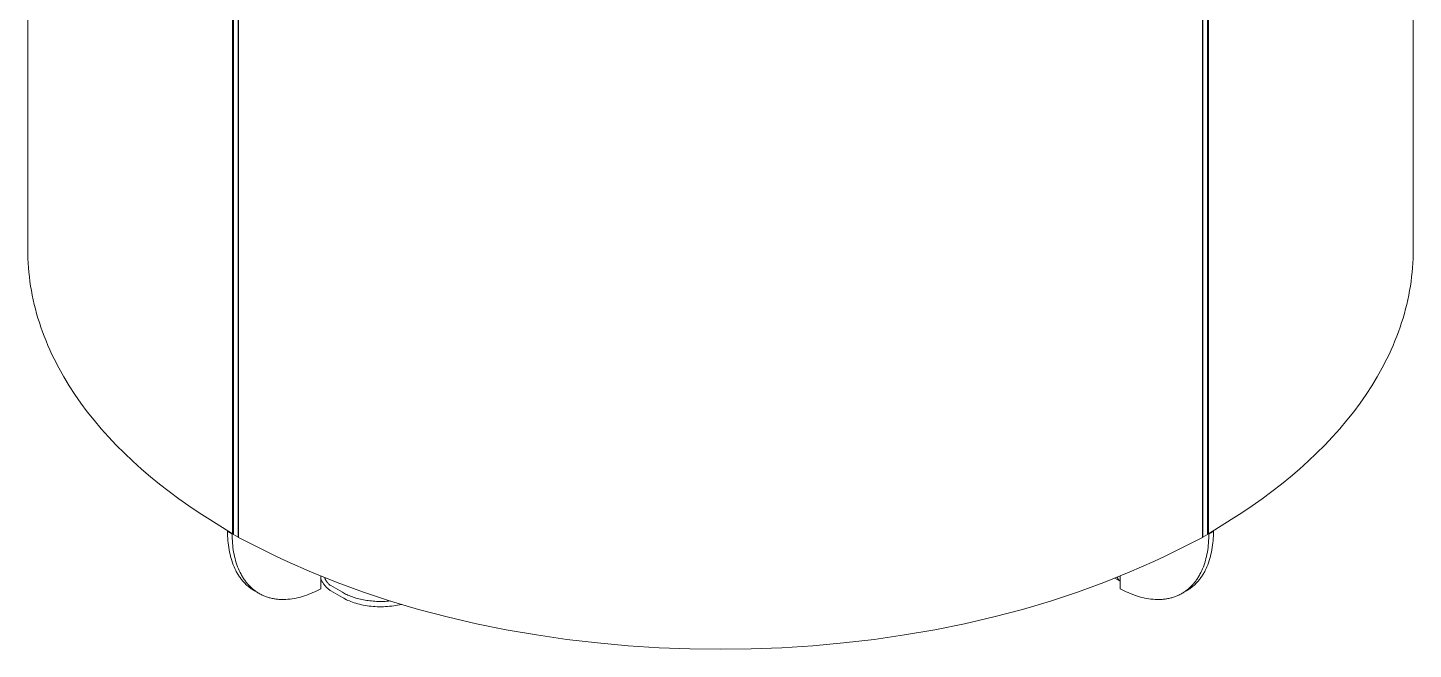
# Model space of a CAD drawing. Header units: millimetres. Extents: x 375 to 2759, y 807 to 2485.
# Drawn here: x 2067 to 2707, y 1131 to 1418 of the extents above; entities that cross this region are included whole.
import ezdxf

# ---------------------------------------------------------------- set-up
doc = ezdxf.new("R2010")
doc.units = ezdxf.units.MM
doc.layers.add('ZANO_R', color=7, linetype='Continuous', lineweight=0)

msp = doc.modelspace()

# ---------------------------------------------------------------- linework, layer by layer
at = {"layer": 'ZANO_R'}
for p, q in [((2067.02, 1315.59), (2067.02, 1609.53)), ((2707.02, 1315.59), (2707.02, 1609.53)), ((2161.56, 1184.18), (2161.56, 1478.11)), ((2162.11, 1183.89), (2162.11, 1477.83)), ((2164.23, 1476.6), (2164.23, 1182.66)), ((2164.38, 1476.53), (2164.38, 1182.59)), ((2609.66, 1182.59), (2609.66, 1476.53)), ((2609.8, 1182.67), (2609.8, 1476.61)), ((2611.92, 1477.83), (2611.92, 1183.89)), ((2612.48, 1478.11), (2612.48, 1184.18)), ((2067.04, 1313.5), (2067.02, 1315.59)), ((2067.1, 1311.4), (2067.04, 1313.5)), ((2706.94, 1311.4), (2707, 1313.5)), ((2707, 1313.5), (2707.02, 1315.59)), ((2067.21, 1309.29), (2067.1, 1311.4)), ((2067.35, 1307.19), (2067.21, 1309.29)), ((2067.54, 1305.08), (2067.35, 1307.19)), ((2706.5, 1305.08), (2706.69, 1307.19)), ((2706.69, 1307.19), (2706.83, 1309.29)), ((2706.83, 1309.29), (2706.94, 1311.4)), ((2067.77, 1302.97), (2067.54, 1305.08)), ((2068.04, 1300.86), (2067.77, 1302.97)), ((2068.35, 1298.74), (2068.04, 1300.86)), ((2705.69, 1298.74), (2706, 1300.86)), ((2706, 1300.86), (2706.27, 1302.97)), ((2706.27, 1302.97), (2706.5, 1305.08)), ((2068.71, 1296.63), (2068.35, 1298.74)), ((2069.11, 1294.51), (2068.71, 1296.63)), ((2069.55, 1292.39), (2069.11, 1294.51)), ((2704.49, 1292.39), (2704.93, 1294.51)), ((2704.93, 1294.51), (2705.33, 1296.63)), ((2705.33, 1296.63), (2705.69, 1298.74)), ((2070.04, 1290.28), (2069.55, 1292.39)), ((2070.57, 1288.16), (2070.04, 1290.28)), ((2071.14, 1286.04), (2070.57, 1288.16)), ((2702.9, 1286.04), (2703.47, 1288.16)), ((2703.47, 1288.16), (2704, 1290.28)), ((2704, 1290.28), (2704.49, 1292.39)), ((2071.75, 1283.93), (2071.14, 1286.04)), ((2072.41, 1281.82), (2071.75, 1283.93)), ((2073.11, 1279.71), (2072.41, 1281.82)), ((2700.93, 1279.71), (2701.63, 1281.82)), ((2701.63, 1281.82), (2702.29, 1283.93)), ((2702.29, 1283.93), (2702.9, 1286.04)), ((2073.86, 1277.6), (2073.11, 1279.71)), ((2074.65, 1275.5), (2073.86, 1277.6)), ((2075.48, 1273.4), (2074.65, 1275.5)), ((2698.56, 1273.4), (2699.39, 1275.5)), ((2699.39, 1275.5), (2700.18, 1277.6)), ((2700.18, 1277.6), (2700.93, 1279.71)), ((2076.35, 1271.3), (2075.48, 1273.4)), ((2077.27, 1269.21), (2076.35, 1271.3)), ((2078.23, 1267.12), (2077.27, 1269.21)), ((2695.81, 1267.12), (2696.77, 1269.21)), ((2696.77, 1269.21), (2697.69, 1271.3)), ((2697.69, 1271.3), (2698.56, 1273.4)), ((2079.23, 1265.04), (2078.23, 1267.12)), ((2081.37, 1260.89), (2079.23, 1265.04)), ((2083.67, 1256.77), (2081.37, 1260.89)), ((2690.37, 1256.77), (2692.67, 1260.89)), ((2692.67, 1260.89), (2694.81, 1265.04)), ((2694.81, 1265.04), (2695.81, 1267.12)), ((2086.14, 1252.68), (2083.67, 1256.77)), ((2687.9, 1252.68), (2690.37, 1256.77)), ((2088.78, 1248.63), (2086.14, 1252.68)), ((2091.58, 1244.61), (2088.78, 1248.63)), ((2682.46, 1244.61), (2685.26, 1248.63)), ((2685.26, 1248.63), (2687.9, 1252.68)), ((2094.54, 1240.63), (2091.58, 1244.61)), ((2679.5, 1240.63), (2682.46, 1244.61)), ((2097.66, 1236.7), (2094.54, 1240.63)), ((2100.94, 1232.81), (2097.66, 1236.7)), ((2673.1, 1232.81), (2676.38, 1236.7)), ((2676.38, 1236.7), (2679.5, 1240.63)), ((2104.37, 1228.97), (2100.94, 1232.81)), ((2107.95, 1225.18), (2104.37, 1228.97)), ((2666.09, 1225.18), (2669.67, 1228.97)), ((2669.67, 1228.97), (2673.1, 1232.81)), ((2111.68, 1221.45), (2107.95, 1225.18)), ((2662.36, 1221.45), (2666.09, 1225.18)), ((2115.55, 1217.78), (2111.68, 1221.45)), ((2119.55, 1214.16), (2115.55, 1217.78)), ((2654.49, 1214.16), (2658.49, 1217.78)), ((2658.49, 1217.78), (2662.36, 1221.45)), ((2123.69, 1210.62), (2119.55, 1214.16)), ((2127.96, 1207.13), (2123.69, 1210.62)), ((2646.08, 1207.13), (2650.35, 1210.62)), ((2650.35, 1210.62), (2654.49, 1214.16)), ((2132.36, 1203.72), (2127.96, 1207.13)), ((2136.87, 1200.37), (2132.36, 1203.72)), ((2637.17, 1200.37), (2641.68, 1203.72)), ((2641.68, 1203.72), (2646.08, 1207.13)), ((2141.5, 1197.1), (2136.87, 1200.37)), ((2146.24, 1193.9), (2141.5, 1197.1)), ((2627.79, 1193.9), (2632.54, 1197.1)), ((2632.54, 1197.1), (2637.17, 1200.37)), ((2151.09, 1190.77), (2146.24, 1193.9)), ((2161.56, 1184.18), (2151.09, 1190.77)), ((2612.48, 1184.18), (2622.95, 1190.77)), ((2622.95, 1190.77), (2627.79, 1193.9)), ((2159.33, 1185.36), (2159.52, 1185.47)), ((2161.45, 1184.13), (2159.33, 1185.36)), ((2159.34, 1184.27), (2159.33, 1185.36)), ((2159.37, 1183.19), (2159.34, 1184.27)), ((2161.45, 1184.13), (2161.54, 1184.19)), ((2161.46, 1183.07), (2161.45, 1184.13)), ((2162.11, 1184.46), (2161.56, 1184.18)), ((2612.48, 1184.18), (2611.92, 1184.47)), ((2612.59, 1184.13), (2612.49, 1184.19)), ((2612.58, 1183.07), (2612.59, 1184.13)), ((2614.71, 1185.36), (2612.59, 1184.13)), ((2614.71, 1185.36), (2614.52, 1185.47)), ((2614.67, 1183.19), (2614.7, 1184.27)), ((2614.7, 1184.27), (2614.71, 1185.36)), ((2159.43, 1182.12), (2159.37, 1183.19)), ((2159.5, 1181.04), (2159.43, 1182.12)), ((2159.6, 1179.98), (2159.5, 1181.04)), ((2159.73, 1178.92), (2159.6, 1179.98)), ((2159.87, 1177.87), (2159.73, 1178.92)), ((2160.04, 1176.83), (2159.87, 1177.87)), ((2161.49, 1182.01), (2161.46, 1183.07)), ((2161.54, 1180.96), (2161.49, 1182.01)), ((2161.62, 1179.91), (2161.54, 1180.96)), ((2161.71, 1178.86), (2161.62, 1179.91)), ((2161.83, 1177.82), (2161.71, 1178.86)), ((2161.97, 1176.79), (2161.83, 1177.82)), ((2164.23, 1182.66), (2162.11, 1183.89)), ((2164.38, 1182.92), (2164.23, 1182.66)), ((2164.38, 1182.59), (2176.03, 1176.69)), ((2609.66, 1182.59), (2598.01, 1176.69)), ((2609.66, 1182.91), (2609.8, 1182.67)), ((2611.92, 1183.89), (2609.8, 1182.67)), ((2612.07, 1176.79), (2612.21, 1177.82)), ((2612.21, 1177.82), (2612.33, 1178.86)), ((2612.33, 1178.86), (2612.42, 1179.91)), ((2612.42, 1179.91), (2612.49, 1180.96)), ((2612.49, 1180.96), (2612.55, 1182.01)), ((2612.55, 1182.01), (2612.58, 1183.07)), ((2614, 1176.83), (2614.17, 1177.87)), ((2614.17, 1177.87), (2614.31, 1178.92)), ((2614.31, 1178.92), (2614.44, 1179.98)), ((2614.44, 1179.98), (2614.54, 1181.04)), ((2614.54, 1181.04), (2614.61, 1182.12)), ((2614.61, 1182.12), (2614.67, 1183.19)), ((2160.24, 1175.8), (2160.04, 1176.83)), ((2160.46, 1174.79), (2160.24, 1175.8)), ((2160.7, 1173.79), (2160.46, 1174.79)), ((2160.98, 1172.8), (2160.7, 1173.79)), ((2161.27, 1171.83), (2160.98, 1172.8)), ((2161.6, 1170.87), (2161.27, 1171.83)), ((2162.14, 1175.77), (2161.97, 1176.79)), ((2162.32, 1174.77), (2162.14, 1175.77)), ((2162.53, 1173.77), (2162.32, 1174.77)), ((2162.77, 1172.78), (2162.53, 1173.77)), ((2163.03, 1171.81), (2162.77, 1172.78)), ((2163.31, 1170.86), (2163.03, 1171.81)), ((2176.03, 1176.69), (2181.39, 1174.03)), ((2181.39, 1174.03), (2186.87, 1171.44)), ((2186.87, 1171.44), (2198.17, 1166.44)), ((2587.17, 1171.44), (2575.86, 1166.44)), ((2592.65, 1174.03), (2587.17, 1171.44)), ((2598.01, 1176.69), (2592.65, 1174.03)), ((2610.72, 1170.86), (2611.01, 1171.81)), ((2611.01, 1171.81), (2611.27, 1172.78)), ((2611.27, 1172.78), (2611.51, 1173.77)), ((2611.51, 1173.77), (2611.72, 1174.77)), ((2611.72, 1174.77), (2611.9, 1175.77)), ((2611.9, 1175.77), (2612.07, 1176.79)), ((2612.44, 1170.87), (2612.77, 1171.83)), ((2612.77, 1171.83), (2613.06, 1172.8)), ((2613.06, 1172.8), (2613.33, 1173.79)), ((2613.33, 1173.79), (2613.58, 1174.79)), ((2613.58, 1174.79), (2613.8, 1175.8)), ((2613.8, 1175.8), (2614, 1176.83)), ((2161.95, 1169.94), (2161.6, 1170.87)), ((2162.32, 1169.02), (2161.95, 1169.94)), ((2162.72, 1168.13), (2162.32, 1169.02)), ((2163.15, 1167.25), (2162.72, 1168.13)), ((2163.37, 1166.82), (2163.15, 1167.25)), ((2163.62, 1169.92), (2163.31, 1170.86)), ((2163.6, 1166.4), (2163.37, 1166.82)), ((2163.84, 1165.98), (2163.6, 1166.4)), ((2163.96, 1168.99), (2163.62, 1169.92)), ((2164.08, 1165.57), (2163.84, 1165.98)), ((2164.32, 1168.09), (2163.96, 1168.99)), ((2164.33, 1165.17), (2164.08, 1165.57)), ((2164.7, 1167.21), (2164.32, 1168.09)), ((2164.59, 1164.77), (2164.33, 1165.17)), ((2165.11, 1166.34), (2164.7, 1167.21)), ((2165.55, 1165.5), (2165.11, 1166.34)), ((2165.77, 1165.09), (2165.55, 1165.5)), ((2166.01, 1164.68), (2165.77, 1165.09)), ((2198.17, 1166.44), (2209.93, 1161.71)), ((2575.86, 1166.44), (2564.11, 1161.71)), ((2608.03, 1164.68), (2608.26, 1165.09)), ((2608.26, 1165.09), (2608.49, 1165.5)), ((2608.49, 1165.5), (2608.93, 1166.34)), ((2608.93, 1166.34), (2609.34, 1167.21)), ((2609.34, 1167.21), (2609.72, 1168.09)), ((2609.45, 1164.77), (2609.71, 1165.17)), ((2609.71, 1165.17), (2609.96, 1165.57)), ((2609.72, 1168.09), (2610.08, 1168.99)), ((2609.96, 1165.57), (2610.2, 1165.98)), ((2610.08, 1168.99), (2610.42, 1169.92)), ((2610.2, 1165.98), (2610.44, 1166.4)), ((2610.42, 1169.92), (2610.72, 1170.86)), ((2610.44, 1166.4), (2610.67, 1166.82)), ((2610.67, 1166.82), (2610.89, 1167.25)), ((2610.89, 1167.25), (2611.32, 1168.13)), ((2611.32, 1168.13), (2611.72, 1169.02)), ((2611.72, 1169.02), (2612.09, 1169.94)), ((2612.09, 1169.94), (2612.44, 1170.87)), ((2164.85, 1164.38), (2164.59, 1164.77)), ((2165.12, 1164), (2164.85, 1164.38)), ((2165.4, 1163.62), (2165.12, 1164)), ((2165.68, 1163.25), (2165.4, 1163.62)), ((2165.97, 1162.89), (2165.68, 1163.25)), ((2166.26, 1162.53), (2165.97, 1162.89)), ((2166.25, 1164.28), (2166.01, 1164.68)), ((2166.49, 1163.88), (2166.25, 1164.28)), ((2166.56, 1162.18), (2166.26, 1162.53)), ((2166.74, 1163.5), (2166.49, 1163.88)), ((2166.87, 1161.84), (2166.56, 1162.18)), ((2167, 1163.11), (2166.74, 1163.5)), ((2167.18, 1161.51), (2166.87, 1161.84)), ((2167.27, 1162.74), (2167, 1163.11)), ((2167.5, 1161.18), (2167.18, 1161.51)), ((2167.54, 1162.37), (2167.27, 1162.74)), ((2167.82, 1160.86), (2167.5, 1161.18)), ((2167.81, 1162.01), (2167.54, 1162.37)), ((2168.1, 1161.65), (2167.81, 1162.01)), ((2168.15, 1160.55), (2167.82, 1160.86)), ((2168.38, 1161.3), (2168.1, 1161.65)), ((2168.49, 1160.25), (2168.15, 1160.55)), ((2168.68, 1160.96), (2168.38, 1161.3)), ((2168.83, 1159.95), (2168.49, 1160.25)), ((2168.98, 1160.62), (2168.68, 1160.96)), ((2169.18, 1159.67), (2168.83, 1159.95)), ((2169.28, 1160.3), (2168.98, 1160.62)), ((2169.53, 1159.39), (2169.18, 1159.67)), ((2169.59, 1159.98), (2169.28, 1160.3)), ((2169.89, 1159.12), (2169.53, 1159.39)), ((2169.91, 1159.66), (2169.59, 1159.98)), ((2170.25, 1158.86), (2169.89, 1159.12)), ((2170.23, 1159.36), (2169.91, 1159.66)), ((2170.56, 1159.06), (2170.23, 1159.36)), ((2170.62, 1158.6), (2170.25, 1158.86)), ((2170.9, 1158.77), (2170.56, 1159.06)), ((2170.99, 1158.36), (2170.62, 1158.6)), ((2171.24, 1158.49), (2170.9, 1158.77)), ((2171.58, 1158.22), (2171.24, 1158.49)), ((2202.46, 1158.85), (2201.54, 1158.36)), ((2202.46, 1164.66), (2202.46, 1158.85)), ((2202.46, 1163.47), (2202.61, 1163.11)), ((2202.61, 1163.11), (2202.76, 1162.75)), ((2202.76, 1162.75), (2202.92, 1162.4)), ((2202.92, 1162.4), (2203.1, 1162.06)), ((2203.1, 1162.06), (2203.29, 1161.72)), ((2203.29, 1161.72), (2203.49, 1161.39)), ((2203.49, 1161.39), (2203.7, 1161.06)), ((2203.7, 1161.06), (2203.92, 1160.75)), ((2203.92, 1160.75), (2204.15, 1160.44)), ((2204.15, 1160.44), (2204.39, 1160.14)), ((2204.26, 1163.74), (2204.18, 1163.97)), ((2204.34, 1163.52), (2204.26, 1163.74)), ((2204.43, 1163.3), (2204.34, 1163.52)), ((2204.39, 1160.14), (2204.65, 1159.84)), ((2204.53, 1163.09), (2204.43, 1163.3)), ((2204.63, 1162.88), (2204.53, 1163.09)), ((2204.75, 1162.67), (2204.63, 1162.88)), ((2204.65, 1159.84), (2204.91, 1159.56)), ((2204.87, 1162.47), (2204.75, 1162.67)), ((2204.99, 1162.27), (2204.87, 1162.47)), ((2204.91, 1159.56), (2205.18, 1159.29)), ((2205.13, 1162.08), (2204.99, 1162.27)), ((2205.27, 1161.89), (2205.13, 1162.08)), ((2205.18, 1159.29), (2205.46, 1159.02)), ((2205.41, 1161.7), (2205.27, 1161.89)), ((2205.57, 1161.52), (2205.41, 1161.7)), ((2205.46, 1159.02), (2205.75, 1158.76)), ((2205.72, 1161.35), (2205.57, 1161.52)), ((2205.89, 1161.18), (2205.72, 1161.35)), ((2205.75, 1158.76), (2206.05, 1158.52)), ((2206.06, 1161.02), (2205.89, 1161.18)), ((2206.05, 1158.52), (2206.35, 1158.28)), ((2206.24, 1160.86), (2206.06, 1161.02)), ((2206.42, 1160.71), (2206.24, 1160.86)), ((2206.6, 1160.56), (2206.42, 1160.71)), ((2206.79, 1160.42), (2206.6, 1160.56)), ((2206.99, 1160.29), (2206.79, 1160.42)), ((2206.99, 1160.29), (2212.36, 1157.19)), ((2209.93, 1161.71), (2222.1, 1157.26)), ((2564.11, 1161.71), (2551.94, 1157.26)), ((2571.57, 1162.36), (2569.23, 1163.71)), ((2570.35, 1164.17), (2570.38, 1164.06)), ((2570.38, 1164.06), (2570.41, 1163.96)), ((2570.41, 1163.96), (2570.44, 1163.86)), ((2570.44, 1163.86), (2570.48, 1163.76)), ((2570.48, 1163.76), (2570.52, 1163.66)), ((2570.52, 1163.66), (2570.56, 1163.57)), ((2570.56, 1163.57), (2570.61, 1163.47)), ((2570.61, 1163.47), (2570.66, 1163.38)), ((2570.66, 1163.38), (2570.71, 1163.29)), ((2570.71, 1163.29), (2570.77, 1163.2)), ((2570.77, 1163.2), (2570.83, 1163.11)), ((2570.83, 1163.11), (2570.89, 1163.03)), ((2570.89, 1163.03), (2570.96, 1162.94)), ((2570.96, 1162.94), (2571.03, 1162.86)), ((2571.03, 1162.86), (2571.1, 1162.78)), ((2571.1, 1162.78), (2571.17, 1162.71)), ((2571.17, 1162.71), (2571.25, 1162.63)), ((2571.25, 1162.63), (2571.32, 1162.56)), ((2571.32, 1162.56), (2571.41, 1162.49)), ((2571.41, 1162.49), (2571.49, 1162.43)), ((2571.49, 1162.43), (2571.57, 1162.37)), ((2571.57, 1164.66), (2571.57, 1158.85)), ((2571.57, 1158.85), (2572.5, 1158.36)), ((2602.46, 1158.22), (2602.8, 1158.49)), ((2602.8, 1158.49), (2603.14, 1158.77)), ((2603.05, 1158.36), (2603.42, 1158.6)), ((2603.14, 1158.77), (2603.48, 1159.06)), ((2603.42, 1158.6), (2603.79, 1158.86)), ((2603.48, 1159.06), (2603.8, 1159.36)), ((2603.79, 1158.86), (2604.15, 1159.12)), ((2603.8, 1159.36), (2604.13, 1159.66)), ((2604.13, 1159.66), (2604.44, 1159.98)), ((2604.15, 1159.12), (2604.51, 1159.39)), ((2604.44, 1159.98), (2604.76, 1160.3)), ((2604.51, 1159.39), (2604.86, 1159.67)), ((2604.76, 1160.3), (2605.06, 1160.62)), ((2604.86, 1159.67), (2605.21, 1159.95)), ((2605.06, 1160.62), (2605.36, 1160.96)), ((2605.21, 1159.95), (2605.55, 1160.25)), ((2605.36, 1160.96), (2605.66, 1161.3)), ((2605.55, 1160.25), (2605.89, 1160.55)), ((2605.66, 1161.3), (2605.94, 1161.65)), ((2605.89, 1160.55), (2606.22, 1160.86)), ((2605.94, 1161.65), (2606.23, 1162.01)), ((2606.22, 1160.86), (2606.54, 1161.18)), ((2606.23, 1162.01), (2606.5, 1162.37)), ((2606.5, 1162.37), (2606.77, 1162.74)), ((2606.54, 1161.18), (2606.86, 1161.51)), ((2606.77, 1162.74), (2607.04, 1163.11)), ((2606.86, 1161.51), (2607.17, 1161.84)), ((2607.04, 1163.11), (2607.29, 1163.5)), ((2607.17, 1161.84), (2607.48, 1162.18)), ((2607.29, 1163.5), (2607.55, 1163.88)), ((2607.48, 1162.18), (2607.78, 1162.53)), ((2607.55, 1163.88), (2607.79, 1164.28)), ((2607.78, 1162.53), (2608.07, 1162.89)), ((2607.79, 1164.28), (2608.03, 1164.68)), ((2608.07, 1162.89), (2608.36, 1163.25)), ((2608.36, 1163.25), (2608.64, 1163.62)), ((2608.64, 1163.62), (2608.92, 1164)), ((2608.92, 1164), (2609.19, 1164.38)), ((2609.19, 1164.38), (2609.45, 1164.77)), ((2171.37, 1158.12), (2170.99, 1158.36)), ((2171.76, 1157.89), (2171.37, 1158.12)), ((2171.93, 1157.95), (2171.58, 1158.22)), ((2173.76, 1156.74), (2171.76, 1157.89)), ((2172.29, 1157.69), (2171.93, 1157.95)), ((2172.65, 1157.44), (2172.29, 1157.69)), ((2173.01, 1157.2), (2172.65, 1157.44)), ((2173.38, 1156.96), (2173.01, 1157.2)), ((2173.76, 1156.74), (2173.38, 1156.96)), ((2174.14, 1156.52), (2173.76, 1156.74)), ((2174.52, 1156.31), (2174.14, 1156.52)), ((2174.91, 1156.11), (2174.52, 1156.31)), ((2175.31, 1155.92), (2174.91, 1156.11)), ((2175.7, 1155.74), (2175.31, 1155.92)), ((2176.11, 1155.56), (2175.7, 1155.74)), ((2176.51, 1155.39), (2176.11, 1155.56)), ((2176.92, 1155.24), (2176.51, 1155.39)), ((2177.34, 1155.09), (2176.92, 1155.24)), ((2177.76, 1154.94), (2177.34, 1155.09)), ((2178.18, 1154.81), (2177.76, 1154.94)), ((2178.61, 1154.69), (2178.18, 1154.81)), ((2179.04, 1154.57), (2178.61, 1154.69)), ((2179.47, 1154.47), (2179.04, 1154.57)), ((2179.91, 1154.37), (2179.47, 1154.47)), ((2180.34, 1154.28), (2179.91, 1154.37)), ((2180.79, 1154.2), (2180.34, 1154.28)), ((2181.23, 1154.13), (2180.79, 1154.2)), ((2181.68, 1154.06), (2181.23, 1154.13)), ((2182.13, 1154.01), (2181.68, 1154.06)), ((2182.59, 1153.96), (2182.13, 1154.01)), ((2183.04, 1153.92), (2182.59, 1153.96)), ((2183.5, 1153.9), (2183.04, 1153.92)), ((2183.96, 1153.87), (2183.5, 1153.9)), ((2184.43, 1153.86), (2183.96, 1153.87)), ((2184.89, 1153.86), (2184.43, 1153.86)), ((2185.36, 1153.86), (2184.89, 1153.86)), ((2186.3, 1153.89), (2185.36, 1153.86)), ((2187.24, 1153.96), (2186.3, 1153.89)), ((2188.19, 1154.05), (2187.24, 1153.96)), ((2189.15, 1154.18), (2188.19, 1154.05)), ((2190.1, 1154.34), (2189.15, 1154.18)), ((2191.06, 1154.53), (2190.1, 1154.34)), ((2192.03, 1154.75), (2191.06, 1154.53)), ((2192.99, 1154.99), (2192.03, 1154.75)), ((2193.95, 1155.27), (2192.99, 1154.99)), ((2194.91, 1155.57), (2193.95, 1155.27)), ((2195.87, 1155.9), (2194.91, 1155.57)), ((2196.83, 1156.25), (2195.87, 1155.9)), ((2197.78, 1156.63), (2196.83, 1156.25)), ((2198.73, 1157.03), (2197.78, 1156.63)), ((2199.67, 1157.45), (2198.73, 1157.03)), ((2200.61, 1157.9), (2199.67, 1157.45)), ((2201.54, 1158.36), (2200.61, 1157.9)), ((2206.35, 1158.28), (2206.67, 1158.06)), ((2206.67, 1158.06), (2206.99, 1157.84)), ((2212.36, 1154.74), (2206.99, 1157.84)), ((2212.36, 1157.19), (2212.85, 1156.92)), ((2212.36, 1154.74), (2212.96, 1154.41)), ((2212.85, 1156.92), (2213.35, 1156.65)), ((2212.96, 1154.41), (2213.57, 1154.09)), ((2213.35, 1156.65), (2213.87, 1156.39)), ((2213.57, 1154.09), (2214.22, 1153.77)), ((2213.87, 1156.39), (2214.41, 1156.13)), ((2214.22, 1153.77), (2214.89, 1153.47)), ((2214.41, 1156.13), (2214.96, 1155.88)), ((2214.89, 1153.47), (2215.59, 1153.17)), ((2214.96, 1155.88), (2215.53, 1155.64)), ((2215.53, 1155.64), (2216.12, 1155.41)), ((2215.59, 1153.17), (2216.31, 1152.89)), ((2216.12, 1155.41), (2216.73, 1155.18)), ((2216.31, 1152.89), (2217.05, 1152.61)), ((2216.73, 1155.18), (2217.35, 1154.96)), ((2217.05, 1152.61), (2217.83, 1152.35)), ((2217.35, 1154.96), (2217.99, 1154.75)), ((2217.83, 1152.35), (2218.62, 1152.11)), ((2217.99, 1154.75), (2218.64, 1154.55)), ((2218.62, 1152.11), (2219.43, 1151.88)), ((2218.64, 1154.55), (2219.31, 1154.36)), ((2219.31, 1154.36), (2219.99, 1154.18)), ((2219.99, 1154.18), (2220.69, 1154.01)), ((2220.69, 1154.01), (2221.4, 1153.85)), ((2221.4, 1153.85), (2222.12, 1153.71)), ((2222.1, 1157.26), (2234.66, 1153.12)), ((2222.12, 1153.71), (2222.85, 1153.57)), ((2222.85, 1153.57), (2223.59, 1153.45)), ((2223.59, 1153.45), (2224.34, 1153.34)), ((2224.34, 1153.34), (2225.1, 1153.25)), ((2225.1, 1153.25), (2225.87, 1153.17)), ((2225.87, 1153.17), (2226.64, 1153.1)), ((2226.64, 1153.1), (2227.42, 1153.04)), ((2227.42, 1153.04), (2228.2, 1153)), ((2228.2, 1153), (2228.98, 1152.98)), ((2228.98, 1152.98), (2229.77, 1152.96)), ((2229.77, 1152.96), (2230.56, 1152.97)), ((2230.56, 1152.97), (2231.34, 1152.98)), ((2231.34, 1152.98), (2232.12, 1153.01)), ((2232.12, 1153.01), (2232.9, 1153.06)), ((2232.9, 1153.06), (2233.68, 1153.12)), ((2233.68, 1153.12), (2234.45, 1153.19)), ((2234.66, 1153.12), (2247.57, 1149.3)), ((2539.38, 1153.12), (2526.46, 1149.3)), ((2551.94, 1157.26), (2539.38, 1153.12)), ((2572.5, 1158.36), (2573.43, 1157.9)), ((2573.43, 1157.9), (2574.37, 1157.45)), ((2574.37, 1157.45), (2575.31, 1157.03)), ((2575.31, 1157.03), (2576.26, 1156.63)), ((2576.26, 1156.63), (2577.21, 1156.25)), ((2577.21, 1156.25), (2578.17, 1155.9)), ((2578.17, 1155.9), (2579.13, 1155.57)), ((2579.13, 1155.57), (2580.09, 1155.27)), ((2580.09, 1155.27), (2581.05, 1154.99)), ((2581.05, 1154.99), (2582.01, 1154.75)), ((2582.01, 1154.75), (2582.97, 1154.53)), ((2582.97, 1154.53), (2583.94, 1154.34)), ((2583.94, 1154.34), (2584.89, 1154.18)), ((2584.89, 1154.18), (2585.85, 1154.05)), ((2585.85, 1154.05), (2586.8, 1153.96)), ((2586.8, 1153.96), (2587.74, 1153.89)), ((2587.74, 1153.89), (2588.68, 1153.86)), ((2588.68, 1153.86), (2589.15, 1153.86)), ((2589.15, 1153.86), (2589.61, 1153.86)), ((2589.61, 1153.86), (2590.08, 1153.87)), ((2590.08, 1153.87), (2590.54, 1153.9)), ((2590.54, 1153.9), (2591, 1153.92)), ((2591, 1153.92), (2591.45, 1153.96)), ((2591.45, 1153.96), (2591.91, 1154.01)), ((2591.91, 1154.01), (2592.36, 1154.06)), ((2592.36, 1154.06), (2592.81, 1154.13)), ((2592.81, 1154.13), (2593.25, 1154.2)), ((2593.25, 1154.2), (2593.69, 1154.28)), ((2593.69, 1154.28), (2594.13, 1154.37)), ((2594.13, 1154.37), (2594.57, 1154.47)), ((2594.57, 1154.47), (2595, 1154.57)), ((2595, 1154.57), (2595.43, 1154.69)), ((2595.43, 1154.69), (2595.86, 1154.81)), ((2595.86, 1154.81), (2596.28, 1154.94)), ((2596.28, 1154.94), (2596.7, 1155.09)), ((2596.7, 1155.09), (2597.11, 1155.24)), ((2597.11, 1155.24), (2597.53, 1155.39)), ((2597.53, 1155.39), (2597.93, 1155.56)), ((2597.93, 1155.56), (2598.33, 1155.74)), ((2598.33, 1155.74), (2598.73, 1155.92)), ((2598.73, 1155.92), (2599.13, 1156.11)), ((2599.13, 1156.11), (2599.52, 1156.31)), ((2599.52, 1156.31), (2599.9, 1156.52)), ((2599.9, 1156.52), (2600.28, 1156.74)), ((2602.28, 1157.89), (2600.28, 1156.74)), ((2600.28, 1156.74), (2600.66, 1156.96)), ((2600.66, 1156.96), (2601.03, 1157.2)), ((2601.03, 1157.2), (2601.39, 1157.44)), ((2601.39, 1157.44), (2601.75, 1157.69)), ((2601.75, 1157.69), (2602.11, 1157.95)), ((2602.11, 1157.95), (2602.46, 1158.22)), ((2602.28, 1157.89), (2602.67, 1158.12)), ((2602.67, 1158.12), (2603.05, 1158.36)), ((2219.43, 1151.88), (2220.27, 1151.66)), ((2220.27, 1151.66), (2221.13, 1151.46)), ((2221.13, 1151.46), (2222, 1151.28)), ((2222, 1151.28), (2222.89, 1151.12)), ((2222.89, 1151.12), (2223.8, 1150.97)), ((2223.8, 1150.97), (2224.72, 1150.84)), ((2224.72, 1150.84), (2225.65, 1150.74)), ((2225.65, 1150.74), (2226.59, 1150.65)), ((2226.59, 1150.65), (2227.54, 1150.59)), ((2227.54, 1150.59), (2228.49, 1150.54)), ((2228.49, 1150.54), (2229.45, 1150.52)), ((2229.45, 1150.52), (2230.4, 1150.51)), ((2230.4, 1150.51), (2231.36, 1150.53)), ((2231.36, 1150.53), (2232.31, 1150.57)), ((2232.31, 1150.57), (2233.26, 1150.63)), ((2233.26, 1150.63), (2234.2, 1150.71)), ((2234.2, 1150.71), (2235.14, 1150.82)), ((2235.14, 1150.82), (2236.06, 1150.94)), ((2236.06, 1150.94), (2236.97, 1151.08)), ((2236.97, 1151.08), (2237.86, 1151.24)), ((2237.86, 1151.24), (2238.74, 1151.42)), ((2238.74, 1151.42), (2239.6, 1151.61)), ((2247.57, 1149.3), (2260.8, 1145.82)), ((2260.8, 1145.82), (2274.3, 1142.68)), ((2513.24, 1145.82), (2499.74, 1142.68)), ((2526.46, 1149.3), (2513.24, 1145.82)), ((2274.3, 1142.68), (2288.03, 1139.9)), ((2288.03, 1139.9), (2301.96, 1137.49)), ((2486.01, 1139.9), (2472.08, 1137.49)), ((2499.74, 1142.68), (2486.01, 1139.9)), ((2301.96, 1137.49), (2316.03, 1135.44)), ((2316.03, 1135.44), (2330.2, 1133.77)), ((2330.2, 1133.77), (2344.43, 1132.48)), ((2443.84, 1133.77), (2429.61, 1132.48)), ((2458.01, 1135.44), (2443.84, 1133.77)), ((2472.08, 1137.49), (2458.01, 1135.44)), ((2344.43, 1132.48), (2358.67, 1131.56)), ((2358.67, 1131.56), (2372.88, 1131.02)), ((2372.88, 1131.02), (2387.02, 1130.84)), ((2401.16, 1131.02), (2387.02, 1130.84)), ((2415.37, 1131.56), (2401.16, 1131.02)), ((2429.61, 1132.48), (2415.37, 1131.56))]:
    msp.add_line(p, q, dxfattribs=at)

doc.saveas('drawing.dxf')
